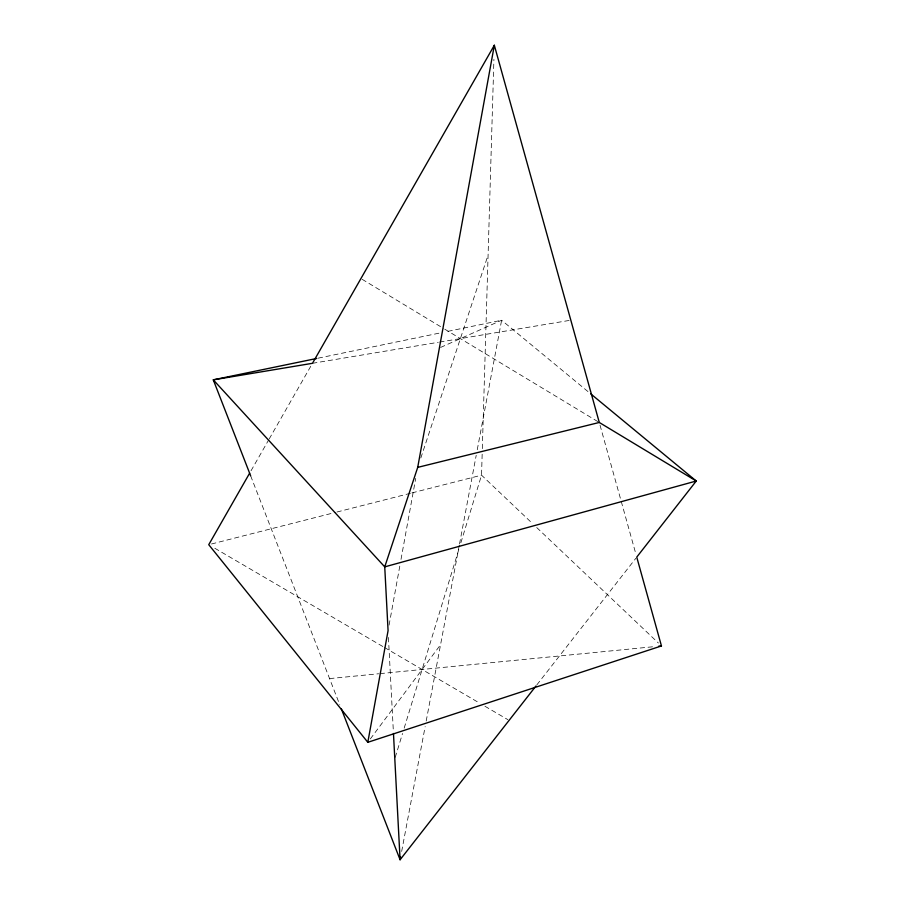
<?xml version="1.0" encoding="UTF-8"?>
<svg xmlns="http://www.w3.org/2000/svg" width="905" height="905" viewBox="0 0 905 905"><rect width="100%" height="100%" fill="white"/><g stroke="black" fill="none" stroke-linecap="round" stroke-linejoin="round"><path stroke-width="0.68" stroke-dasharray="4.53 3.39" d="M482.161 454.22L481.539 475.17L460.396 544.301M482.331 448.631L493.915 59.334M389.071 625.151L400.021 564.878M401.006 559.392L415.723 478.36M401.662 851.424L425.158 726.591M426.198 721.036L459.265 545.353M459.525 543.973L476.211 455.306M477.252 449.762L501.619 320.246L445.056 331.931M395.202 757.44L402.544 733.457M404.173 728.129L459.989 545.636M420.825 457.987L488.089 255.04M251.024 470.758L268.48 440.226M269.17 439.004L311.071 365.733M370.337 738.921L440.554 644.745M536.869 684.836L635.887 558.227M440.622 347.418L501.619 320.246L589.698 392.996M211.476 543.995L335.597 512.366M336.954 512.015L410.61 493.248M411.979 492.897L481.539 475.17L532.649 523.69M318.13 358.176L439.536 333.074M312.474 363.301L438.269 342.305M439.649 342.067L570.829 320.189M329.578 678.592L378.641 673.761M380.043 673.625L654.462 646.623M214.836 548.26L383.211 646.736M384.421 647.448L480.091 703.411M484.922 706.239L507.875 719.656M362.124 279.283L443.608 328.481M444.808 329.205L598.069 421.741M536.744 527.57L658.388 643.025M250.651 475.826L339.794 704.848M600.026 425.158L635.989 554.426M388.437 637.459L393.392 732.066"/><path stroke-width="1.36" d="M367.815 742.304L388.075 630.638L384.738 566.869L417.714 467.376L494.334 45.25L599.28 422.465L696.25 481.019L636.747 557.118L661.453 645.944L367.815 742.304L208.75 544.686L249.622 473.202M400.61 856.978L400.089 859.75L341.332 708.785M494.334 45.25L312.474 363.301L213.286 379.851L250.651 475.826M535.998 685.956L400.089 859.75L393.471 733.469M417.714 467.376L599.28 422.465M316.75 358.459L213.286 379.851L384.738 566.869L696.25 481.019L590.784 393.89M658.659 646.215L661.453 645.944"/></g></svg>
